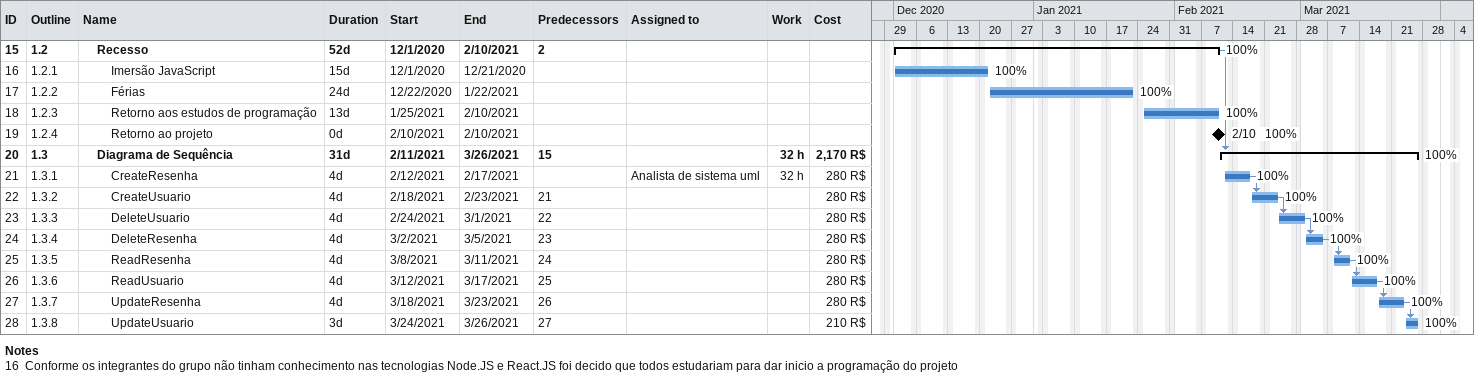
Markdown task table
| ID | WBS | Task | Duration | Start | Finish | Predecessors | Resources | % complete | Work (h) | Cost (R$) |
|---|---|---|---|---|---|---|---|---|---|---|
| 15 | 1.2 | **Recesso** | 52d | 2020-12-01 | 2021-02-10 | 2 |  | 100 |  |  |
| 16 | 1.2.1 | Imersão JavaScript | 15d | 2020-12-01 | 2020-12-21 |  |  | 100 |  |  |
| 17 | 1.2.2 | Férias | 24d | 2020-12-22 | 2021-01-22 |  |  | 100 |  |  |
| 18 | 1.2.3 | Retorno aos estudos de programação | 13d | 2021-01-25 | 2021-02-10 |  |  | 100 |  |  |
| 19 | 1.2.4 | Retorno ao projeto | 0d | 2021-02-10 | 2021-02-10 |  |  | 100 |  |  |
| 20 | 1.3 | **Diagrama de Sequência** | 31d | 2021-02-11 | 2021-03-26 | 15 |  | 100 | 32 | 2170 |
| 21 | 1.3.1 | CreateResenha | 4d | 2021-02-12 | 2021-02-17 |  | Analista de sistema uml | 100 | 32 | 280 |
| 22 | 1.3.2 | CreateUsuario | 4d | 2021-02-18 | 2021-02-23 | 21 |  | 100 |  | 280 |
| 23 | 1.3.3 | DeleteUsuario | 4d | 2021-02-24 | 2021-03-01 | 22 |  | 100 |  | 280 |
| 24 | 1.3.4 | DeleteResenha | 4d | 2021-03-02 | 2021-03-05 | 23 |  | 100 |  | 280 |
| 25 | 1.3.5 | ReadResenha | 4d | 2021-03-08 | 2021-03-11 | 24 |  | 100 |  | 280 |
| 26 | 1.3.6 | ReadUsuario | 4d | 2021-03-12 | 2021-03-17 | 25 |  | 100 |  | 280 |
| 27 | 1.3.7 | UpdateResenha | 4d | 2021-03-18 | 2021-03-23 | 26 |  | 100 |  | 280 |
| 28 | 1.3.8 | UpdateUsuario | 3d | 2021-03-24 | 2021-03-26 | 27 |  | 100 |  | 210 |

Notes
- 16: Conforme os integrantes do grupo não tinham conhecimento nas tecnologias Node.JS e React.JS foi decido que todos estudariam para dar inicio a programação do projeto
